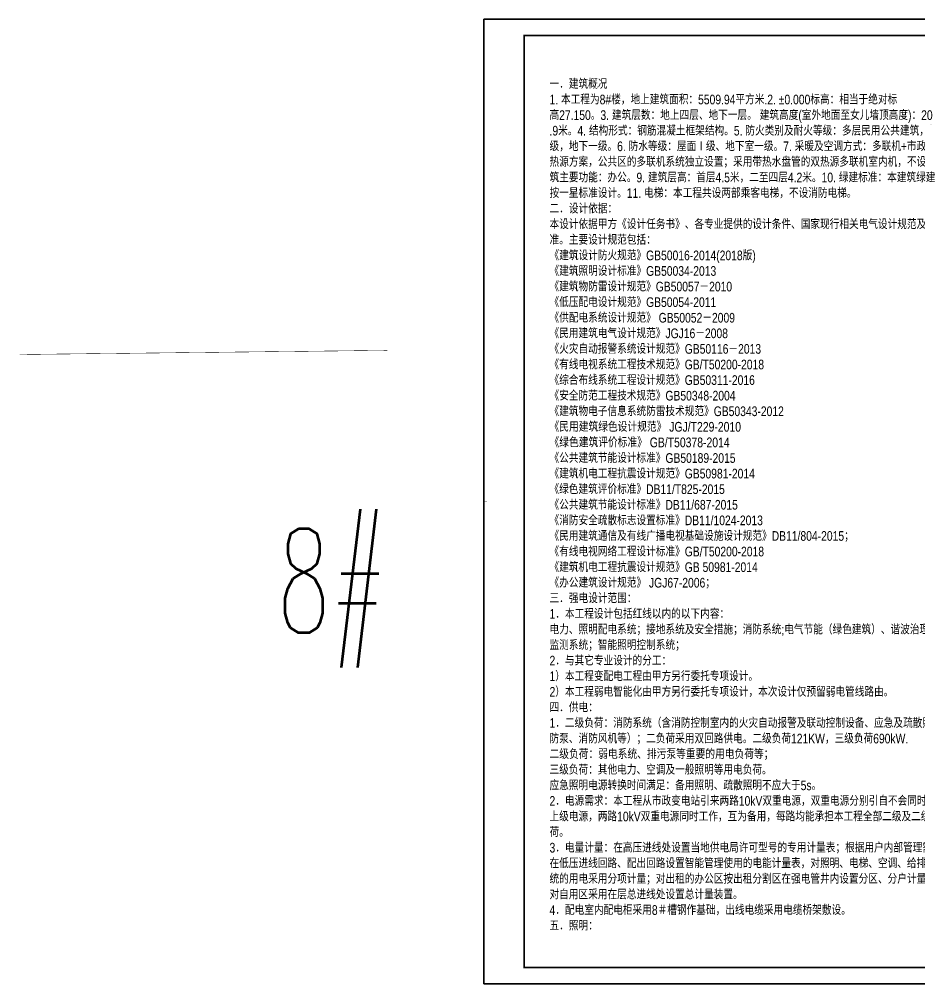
# Model space of a CAD drawing. Extents: x 337716 to 534539, y 642056 to 701458.
# Drawn here: x 337716 to 393212, y 642056 to 701456 of the extents above; entities that cross this region are included whole.
import ezdxf

# ---------------------------------------------------------------- set-up
doc = ezdxf.new("R2010")
doc.units = 0
doc.header["$LTSCALE"] = 1000
doc.header["$MEASUREMENT"] = 0
doc.layers.get('Defpoints').update_dxf_attribs({"linetype": 'CONTINUOUS'})
for name, color, linetype in [('DIM-箱柜', 3, 'CONTINUOUS'), ('SHEET_LINE', 6, 'CONTINUOUS'), ('TEL_TEXT', 3, 'CONTINUOUS'), ('TEL_TITLE', 7, 'CONTINUOUS'), ('WIRE-照明', 1, 'CONTINUOUS')]:
    doc.layers.add(name, color=color, linetype=linetype)
doc.layers.add('内审要求修改2.10', color=6, linetype='CONTINUOUS', plot=False)
doc.styles.add('_HZTXT', font='ROS', dxfattribs={"width": 0.8, "bigfont": 'JD'})
doc.styles.add('_TEL_DIM', font='SIMPLEX', dxfattribs={"width": 0.8, "height": 3.5, "bigfont": 'HZTXT'})

# ---------------------------------------------------------------- blocks, each defined once
blk = doc.blocks.new('SADF AGF AERG AER GER')
at = {"layer": 'DIM-箱柜'}
blk.add_lwpolyline([(-462150, -1228514), (-378050, -1228514), (-378050, -1287914), (-462150, -1287914)], close=True, dxfattribs=at)
blk = doc.blocks.new('A$C6873132B')
at = {"layer": 'DIM-箱柜'}
blk.add_blockref('SADF AGF AERG AER GER', (378050, 1287914), dxfattribs=at)

msp = doc.modelspace()

# ---------------------------------------------------------------- linework, layer by layer
at = {"layer": 'SHEET_LINE', "const_width": 5}
msp.add_lwpolyline([(366339, 671756), (366539, 671756)], dxfattribs=at)
at = {"layer": 'TEL_TITLE'}
msp.add_lwpolyline([(366339, 642056), (450439, 642056), (450439, 701456), (366339, 701456)], close=True, dxfattribs=at)
at = {"layer": 'TEL_TITLE', "const_width": 100}
msp.add_lwpolyline([(368839, 643056), (449439, 643056), (449439, 700456), (368839, 700456)], close=True, dxfattribs=at)
at = {"layer": 'WIRE-照明', "linetype": 'Continuous', "const_width": 30}
msp.add_lwpolyline([(360402, 681064), (337731, 680810)], dxfattribs=at)

# ---------------------------------------------------------------- block references
at = {"layer": 'DIM-箱柜'}
msp.add_blockref('SADF AGF AERG AER GER', (828489, 1929970), dxfattribs=at)
at = {"layer": '内审要求修改2.10'}
msp.add_blockref('A$C6873132B', (450439, 642056), dxfattribs=at)

# ---------------------------------------------------------------- texts
at = {"layer": 'Defpoints', "color": 1, "style": '_TEL_DIM', "width": 0.6}
msp.add_text('8#', height=6400, dxfattribs=at).set_placement((353615, 663664))
at = {"layer": 'TEL_TEXT', "color": 7, "style": '_HZTXT', "width": 0.8}
for s, height, p in [('一．建筑概况', 595.3, (370396, 697176)), ('1. 本工程为8#楼，地上建筑面积：5509.94平方米.2. ±0.000标高：相当于绝对标', 595.35, (370396, 696216)), ('高27.150。3. 建筑层数：地上四层、地下一层。 建筑高度(室外地面至女儿墙顶高度)：20', 595.35, (370396, 695256)), ('.9米。4. 结构形式：钢筋混凝土框架结构。5. 防火类别及耐火等级：多层民用公共建筑，地上二', 595.35, (370396, 694296)), ('级，地下一级。6. 防水等级：屋面Ⅰ级、地下室一级。7. 采暖及空调方式：多联机+市政热力的冷', 595.35, (370396, 693336)), ('热源方案，公共区的多联机系统独立设置；采用带热水盘管的双热源多联机室内机，不设散热器。8. 建', 595.35, (370396, 692376)), ('筑主要功能：办公。9. 建筑层高：首层4.5米，二至四层4.2米。10. 绿建标准：本建筑绿建', 595.35, (370396, 691416)), ('按一星标准设计。11. 电梯：本工程共设两部乘客电梯，不设消防电梯。', 595.35, (370396, 690456)), ('二．设计依据：', 595.3, (370396, 689496)), ('本设计依据甲方《设计任务书》、各专业提供的设计条件、国家现行相关电气设计规范及地方标', 595.35, (370396, 688536)), ('准。主要设计规范包括：', 595.35, (370396, 687576)), ('《建筑设计防火规范》GB50016-2014(2018版)', 595.35, (370396, 686616)), ('《建筑照明设计标准》GB50034-2013', 595.35, (370396, 685656)), ('《建筑物防雷设计规范》GB50057－2010', 595.35, (370396, 684696)), ('《低压配电设计规范》GB50054-2011', 595.35, (370396, 683736)), ('《供配电系统设计规范》 GB50052－2009', 595.35, (370396, 682776)), ('《民用建筑电气设计规范》JGJ16－2008', 595.35, (370396, 681816)), ('《火灾自动报警系统设计规范》GB50116－2013', 595.35, (370396, 680856)), ('《有线电视系统工程技术规范》GB/T50200-2018', 595.35, (370396, 679896)), ('《综合布线系统工程设计规范》GB50311-2016', 595.35, (370396, 678936)), ('《安全防范工程技术规范》GB50348-2004', 595.35, (370396, 677976)), ('《建筑物电子信息系统防雷技术规范》GB50343-2012', 595.35, (370396, 677016)), ('《民用建筑绿色设计规范》 JGJ/T229-2010', 600, (370396, 676056)), ('《绿色建筑评价标准》 GB/T50378-2014', 600, (370396, 675096)), ('《公共建筑节能设计标准》GB50189-2015', 595.35, (370396, 674136)), ('《建筑机电工程抗震设计规范》GB50981-2014', 595.35, (370396, 673176)), ('《绿色建筑评价标准》DB11/T825-2015', 595.35, (370396, 672216)), ('《公共建筑节能设计标准》DB11/687-2015', 595.35, (370396, 671256)), ('《消防安全疏散标志设置标准》DB11/1024-2013', 595.35, (370396, 670296)), ('《民用建筑通信及有线广播电视基础设施设计规范》DB11/804-2015；', 595.35, (370396, 669336)), ('《有线电视网络工程设计标准》GB/T50200-2018', 595.35, (370396, 668376)), ('《建筑机电工程抗震设计规范》GB 50981-2014', 595.35, (370396, 667416)), ('《办公建筑设计规范》 JGJ67-2006；', 595.35, (370396, 666456)), ('三．强电设计范围：', 595.3, (370396, 665496)), ('1．本工程设计包括红线以内的以下内容：', 595.35, (370396, 664536)), ('电力、照明配电系统；接地系统及安全措施；消防系统;电气节能（绿色建筑）、谐波治理及能耗', 595.35, (370396, 663576)), ('监测系统；智能照明控制系统；', 595.35, (370396, 662616)), ('2．与其它专业设计的分工：', 595.35, (370396, 661656)), ('1）本工程变配电工程由甲方另行委托专项设计。', 595.35, (370396, 660696)), ('2）本工程弱电智能化由甲方另行委托专项设计，本次设计仅预留弱电管线路由。', 595.35, (370396, 659736)), ('四．供电：', 595.3, (370396, 658776)), ('1．二级负荷：消防系统（含消防控制室内的火灾自动报警及联动控制设备、应急及疏散照明指示、消', 595.35, (370396, 657816)), ('防泵、消防风机等）；二负荷采用双回路供电。二级负荷121KW，三级负荷690kW.', 595.35, (370396, 656856)), ('二级负荷：弱电系统、排污泵等重要的用电负荷等； ', 600, (370396, 655896)), ('三级负荷：其他电力、空调及一般照明等用电负荷。', 595.35, (370396, 654936)), ('应急照明电源转换时间满足：备用照明、疏散照明不应大于5s。', 595.35, (370396, 653976)), ('2．电源需求：本工程从市政变电站引来两路10kV双重电源，双重电源分别引自不会同时损坏的', 595.35, (370396, 653016)), ('上级电源，两路10kV双重电源同时工作，互为备用，每路均能承担本工程全部二级及二级以上负', 595.35, (370396, 652056)), ('荷。', 595.3, (370396, 651096)), ('3．电量计量：在高压进线处设置当地供电局许可型号的专用计量表；根据用户内部管理需要，', 595.35, (370396, 650136)), ('在低压进线回路、配出回路设置智能管理使用的电能计量表，对照明、电梯、空调、给排水等系', 595.35, (370396, 649176)), ('统的用电采用分项计量；对出租的办公区按出租分割区在强电管井内设置分区、分户计量装置；', 595.35, (370396, 648216)), ('对自用区采用在层总进线处设置总计量装置。', 595.35, (370396, 647256)), ('4．配电室内配电柜采用8＃槽钢作基础，出线电缆采用电缆桥架敷设。', 595.35, (370396, 646296)), ('五．照明：', 595.3, (370396, 645336))]:
    msp.add_text(s, height=height, dxfattribs=at).set_placement(p)

doc.saveas('drawing.dxf')
